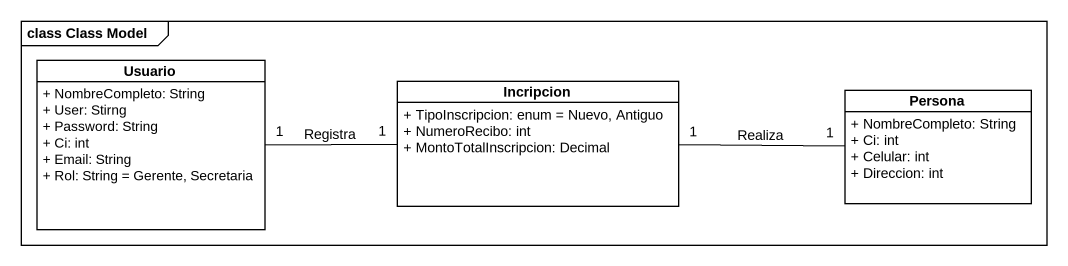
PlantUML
@startuml
mainframe class Class Model
hide circle
hide empty members
skinparam classAttributeIconSize 0
class Usuario {
  + NombreCompleto: String
  + User: Stirng
  + Password: String
  + Ci: int
  + Email: String
  + Rol: String = Gerente, Secretaria
}
class Incripcion {
  + TipoInscripcion: enum = Nuevo, Antiguo
  + NumeroRecibo: int
  + MontoTotalInscripcion: Decimal
}
class Persona {
  + NombreCompleto: String
  + Ci: int
  + Celular: int
  + Direccion: int
}
Usuario "1" -right- "1" Incripcion : Registra
Persona "1" -left- "1" Incripcion : Realiza
@enduml
